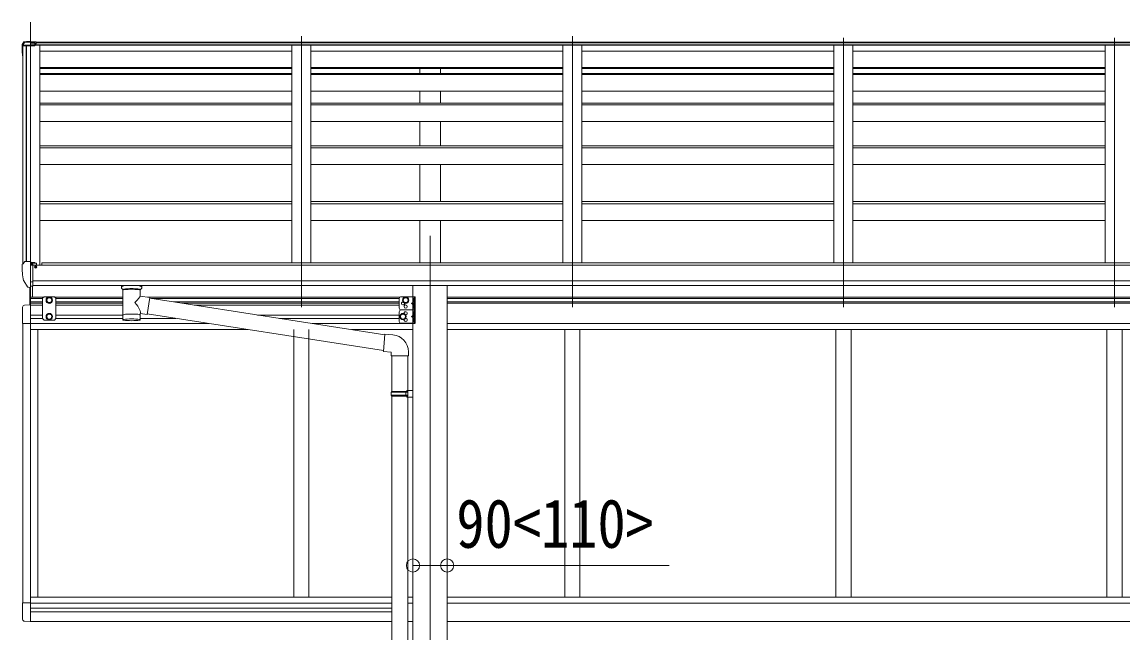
# Model space of a CAD drawing. Units: millimetres at full size, sheet at 1:35; details may follow other scales. Extents: x -9783 to 9892, y -6828 to 6752.
# Drawn here: x 2843 to 5752, y 420 to 2034 of the extents above; entities that cross this region are included whole.
import ezdxf
from ezdxf.enums import TextEntityAlignment as Align

# ---------------------------------------------------------------- set-up
doc = ezdxf.new("R2010")
doc.units = ezdxf.units.MM
doc.header["$LTSCALE"] = 35
doc.header["$PDMODE"] = 32
doc.header["$PDSIZE"] = 35
for name, color, linetype, lineweight in [('0-1_本体', 4, 'Continuous', 9), ('0-2_部品', 7, 'Continuous', 9), ('0-8_PARTS2', 2, 'Continuous', 9), ('0-A_寸法', 6, 'Continuous', 9), ('1-1_GLASS', 4, 'Continuous', 9), ('1-2_GLASS_SEAL', 7, 'Continuous', 9)]:
    doc.layers.add(name, color=color, linetype=linetype, lineweight=lineweight)
doc.styles.add('ＭＳ ゴシック', font='')
doc.styles.get('ＭＳ ゴシック').set_extended_font_data('MS Gothic')

msp = doc.modelspace()

# ---------------------------------------------------------------- linework, layer by layer
at = {"layer": '0-1_本体'}
for p, q in [((2880.78, 1980.81), (7861.77, 1980.81)), ((7861.77, 1979.23), (2880.78, 1979.23)), ((2845.28, 1969.88), (2845.27, 1394.75)), ((2846.22, 1970.72), (2854.06, 1971.13)), ((2854.27, 1971.14), (2854.27, 1401.29)), ((2854.97, 1401.29), (2854.97, 1971.14)), ((7865.27, 1973.61), (2877.28, 1973.61)), ((7865.27, 1972.7), (2877.28, 1972.7)), ((2890.27, 1972.7), (2890.27, 1391.48)), ((3556.27, 1957.5), (2890.27, 1957.5)), ((3556.27, 1972.7), (3556.27, 1397.9)), ((3606.27, 1972.7), (3606.27, 1397.9)), ((4272.27, 1957.5), (3606.27, 1957.5)), ((4272.27, 1972.7), (4272.27, 1397.9)), ((4322.27, 1972.7), (4322.27, 1397.9)), ((4988.27, 1957.5), (4322.27, 1957.5)), ((4988.27, 1972.7), (4988.27, 1397.9)), ((5038.27, 1972.7), (5038.27, 1397.9)), ((5704.27, 1957.5), (5038.27, 1957.5)), ((5704.27, 1972.7), (5704.27, 1397.9)), ((3556.27, 1913.97), (2890.27, 1913.97)), ((3556.27, 1912.89), (2890.27, 1912.89)), ((3556.27, 1911.59), (2890.27, 1911.59)), ((2890.27, 1898.4), (3556.27, 1898.4)), ((2890.27, 1895.82), (3556.27, 1895.82)), ((4272.27, 1913.97), (3606.27, 1913.97)), ((4272.27, 1912.89), (3606.27, 1912.89)), ((4272.27, 1911.59), (3606.27, 1911.59)), ((3606.27, 1898.4), (4272.27, 1898.4)), ((3606.27, 1895.82), (4272.27, 1895.82)), ((3893.77, 1898.4), (3893.77, 1911.59)), ((3948.77, 1898.4), (3948.77, 1911.59)), ((4988.27, 1913.97), (4322.27, 1913.97)), ((4988.27, 1912.89), (4322.27, 1912.89)), ((4988.27, 1911.59), (4322.27, 1911.59)), ((4322.27, 1898.4), (4988.27, 1898.4)), ((4322.27, 1895.82), (4988.27, 1895.82)), ((5704.27, 1913.97), (5038.27, 1913.97)), ((5704.27, 1912.89), (5038.27, 1912.89)), ((5704.27, 1911.59), (5038.27, 1911.59)), ((5038.27, 1898.4), (5704.27, 1898.4)), ((5038.27, 1895.82), (5704.27, 1895.82)), ((2890.27, 1851.08), (3556.27, 1851.08)), ((3606.27, 1851.08), (4272.27, 1851.08)), ((3893.77, 1819.61), (3893.77, 1851.08)), ((3948.77, 1819.61), (3948.77, 1851.08)), ((4322.27, 1851.08), (4988.27, 1851.08)), ((5038.27, 1851.08), (5704.27, 1851.08)), ((2890.27, 1819.61), (3556.27, 1819.61)), ((2890.27, 1815.63), (3556.27, 1815.63)), ((3606.27, 1819.61), (4272.27, 1819.61)), ((3606.27, 1815.63), (4272.27, 1815.63)), ((4322.27, 1819.61), (4988.27, 1819.61)), ((4322.27, 1815.63), (4988.27, 1815.63)), ((5038.27, 1819.61), (5704.27, 1819.61)), ((5038.27, 1815.63), (5704.27, 1815.63)), ((2890.27, 1771.18), (3556.27, 1771.18)), ((3606.27, 1771.18), (4272.27, 1771.18)), ((3893.77, 1706.75), (3893.77, 1771.18)), ((3948.77, 1706.75), (3948.77, 1771.18)), ((4322.27, 1771.18), (4988.27, 1771.18)), ((5038.27, 1771.18), (5704.27, 1771.18)), ((2890.27, 1706.75), (3556.27, 1706.75)), ((2890.27, 1701.38), (3556.27, 1701.38)), ((3606.27, 1706.75), (4272.27, 1706.75)), ((3606.27, 1701.38), (4272.27, 1701.38)), ((4322.27, 1706.75), (4988.27, 1706.75)), ((4322.27, 1701.38), (4988.27, 1701.38)), ((5038.27, 1706.75), (5704.27, 1706.75)), ((5038.27, 1701.38), (5704.27, 1701.38)), ((2890.27, 1657.32), (3556.27, 1657.32)), ((3606.27, 1657.32), (4272.27, 1657.32)), ((3893.77, 1560.12), (3893.77, 1657.32)), ((3948.77, 1560.12), (3948.77, 1657.32)), ((4322.27, 1657.32), (4988.27, 1657.32)), ((5038.27, 1657.32), (5704.27, 1657.32)), ((2890.27, 1560.12), (3556.27, 1560.12)), ((2890.27, 1553.36), (3556.27, 1553.36)), ((3606.27, 1560.12), (4272.27, 1560.12)), ((3606.27, 1553.36), (4272.27, 1553.36)), ((4322.27, 1560.12), (4988.27, 1560.12)), ((4322.27, 1553.36), (4988.27, 1553.36)), ((5038.27, 1560.12), (5704.27, 1560.12)), ((5038.27, 1553.36), (5704.27, 1553.36)), ((2890.27, 1509.79), (3556.27, 1509.79)), ((3606.27, 1509.79), (4272.27, 1509.79)), ((3893.77, 1397.9), (3893.77, 1509.79)), ((3948.77, 1397.9), (3948.77, 1509.79)), ((4322.27, 1509.79), (4988.27, 1509.79)), ((5038.27, 1509.79), (5704.27, 1509.79)), ((7847.27, 1397.9), (2895.27, 1397.9)), ((2895.27, 1391.48), (2895.27, 1397.82)), ((7870.77, 1391.48), (2871.77, 1391.48)), ((2871.77, 1349.89), (7870.77, 1349.89)), ((7870.77, 1338.04), (2871.77, 1338.12)), ((3876.07, 1338.1), (3876.07, -1518.88)), ((3966.47, 1338.1), (3966.47, -1518.88))]:
    msp.add_line(p, q, dxfattribs=at)
msp.add_circle((2879.24, 1386.38), 3, dxfattribs=at)
msp.add_arc((2846.28, 1969.72), 1, 93, 173.32986, dxfattribs=at)
at = {"layer": '0-2_部品'}
for p, q in [((2848.3, 1981.47), (2843.82, 1975.04)), ((2849.48, 1980.03), (2845.06, 1972.62)), ((2855.31, 1982.27), (2849.06, 1981.89)), ((2849.48, 1980.03), (2865.28, 1980.87)), ((2849.62, 1981.16), (2849.62, 1980.43)), ((2865.28, 1982.88), (2861.24, 1982.64)), ((2865.28, 1982.11), (2865.28, 1982.88)), ((2880.78, 1981.94), (2865.28, 1982.88)), ((2865.28, 1982.88), (2865.28, 1982.11)), ((2865.28, 1982.11), (2865.28, 1981.39)), ((2865.28, 1978.47), (2865.28, 1980.87)), ((2880.78, 1980.05), (2865.28, 1980.87)), ((2880.78, 1977.65), (2877.28, 1977.83)), ((2880.78, 1981.94), (2880.78, 1981.17)), ((2880.78, 1981.17), (2880.78, 1980.44)), ((2880.78, 1980.44), (2880.78, 1980.05)), ((2880.78, 1980.05), (2880.78, 1977.65)), ((2843.28, 1973.32), (2843.28, 1969.23)), ((2843.28, 1968.55), (2843.28, 1969.23)), ((2843.82, 1975.04), (2843.82, 1971.52)), ((2844.78, 1968.55), (2844.78, 1969.23)), ((2854.17, 1973.3), (2846.12, 1972.91)), ((2854.17, 1972.64), (2846.12, 1972.22)), ((2846.2, 1970.72), (2854.21, 1971.14)), ((2854.17, 1972.64), (2877.28, 1974.04)), ((2854.21, 1971.14), (2877.28, 1971.14)), ((2880.78, 1976.35), (2877.28, 1976.35)), ((2877.28, 1974.04), (2877.28, 1971.14)), ((2880.78, 1976.35), (2880.78, 1977.65)), ((2850.18, 1400.73), (2846.12, 1394.92)), ((2865.27, 1332.79), (2865.27, 1401.29)), ((2866.77, 1400.38), (2865.27, 1400.38)), ((2866.77, 1400.38), (2866.77, 1394.21)), ((2876.45, 1398.88), (2866.77, 1399.6)), ((2866.77, 1396.61), (2880.77, 1396.55)), ((2877.27, 1396.57), (2877.27, 1398.46)), ((2843.27, 1391.92), (2843.27, 1391.29)), ((2871.77, 1391.56), (2865.27, 1391.96)), ((2876.24, 1386.38), (2876.77, 1386.38)), ((2876.77, 1386.38), (2877.07, 1386.38)), ((2881.77, 1395.44), (2881.77, 1391.48)), ((2857.65, 1334.61), (2847.9, 1349.99)), ((3105.77, 1332), (3105.77, 1338.11)), ((3159.77, 1332), (3159.77, 1338.11)), ((2863.77, 1332.89), (2860.06, 1333.11)), ((2863.77, 1332.89), (2865.27, 1332.79)), ((2865.27, 1334.99), (2865.77, 1334.99)), ((2865.77, 1334.99), (2866.27, 1335.99)), ((2871.77, 1335.99), (2866.27, 1335.99)), ((3109.87, 1327.5), (3109.85, 1247.2)), ((3155.67, 1309.92), (3155.67, 1327.51)), ((3180.89, 1306.02), (3155.67, 1309.93)), ((3180.89, 1306.02), (3173.87, 1260.76)), ((3802, 1207.6), (3180.58, 1304)), ((3155.69, 1247.2), (3155.67, 1263.83)), ((3155.67, 1263.58), (3173.87, 1260.76)), ((3798.33, 1165.66), (3174.14, 1262.5)), ((3822.99, 1207.53), (3802.16, 1209.36)), ((3818.07, 1151.79), (3864.07, 1151.79)), ((3820.07, 1151.79), (3820.07, 1057.65)), ((3862.07, 1151.79), (3862.07, 1060.21)), ((3864.07, 1151.79), (3864.07, 1162.71)), ((3818.07, 1055.65), (3819.07, 1057.65)), ((3818.07, 1055.65), (3862.07, 1055.65)), ((3818.07, 1055.65), (3818.07, 1047.65)), ((3818.07, 1047.65), (3862.07, 1047.65)), ((3818.07, 1047.65), (3819.07, 1045.65)), ((3819.07, 1057.65), (3862.07, 1057.65)), ((3857.59, 1055.65), (3857.17, 1057.65)), ((3860.07, 1060.15), (3876.07, 1060.62)), ((3860.07, 1058.15), (3860.07, 1060.15)), ((3860.07, 1058.15), (3862.07, 1058.15)), ((3876.07, 1060.62), (3876.07, 1042.68)), ((3819.07, 1045.65), (3862.07, 1045.65)), ((3820.07, 1045.65), (3820.07, 101.46)), ((3860.07, 1043.15), (3860.07, 1045.15)), ((3860.07, 1043.15), (3876.07, 1042.68)), ((3862.07, 1043.09), (3862.07, 104.02))]:
    msp.add_line(p, q, dxfattribs=at)
for points in [[(2849.06, 1981.89), (2849.18, 1981.89), (2849.52, 1981.67), (2849.62, 1981.16)], [(2849.62, 1980.43), (2849.56, 1980.22), (2849.48, 1980.03)], [(2865.28, 1980.87), (2865.28, 1981.39), (2865.28, 1982.11)], [(2865.28, 1978.47), (2877.28, 1978.05), (2877.28, 1974.68)], [(2854.17, 1973.3), (2877.28, 1974.68), (2877.28, 1974.04)], [(2865.27, 1401.29), (2853.27, 1401.29), (2850.94, 1401.15)], [(2876.45, 1398.88), (2876.61, 1398.86), (2876.77, 1398.83), (2876.91, 1398.79), (2877.04, 1398.73), (2877.14, 1398.67), (2877.21, 1398.61), (2877.26, 1398.54), (2877.27, 1398.46)], [(2871.77, 1335.99), (2871.77, 1394.21), (2866.77, 1394.21)], [(2877.07, 1387.57), (2877.07, 1386.38), (2881.77, 1386.38)], [(2881.77, 1387.99), (2881.77, 1386.38), (2882.24, 1386.38)], [(2865.27, 1346.68), (2868.43, 1347.09), (2871.77, 1347.52)], [(3105.81, 1331.94), (3105.79, 1332.29), (3106.03, 1333.25), (3106.55, 1334.14), (3107.36, 1334.97), (3108.47, 1335.77), (3109.87, 1336.5)], [(3105.81, 1332.05), (3105.79, 1331.7), (3106.03, 1330.74), (3106.55, 1329.86), (3107.36, 1329.02), (3108.47, 1328.22), (3109.87, 1327.5)], [(3155.67, 1336.48), (3155.9, 1336.39), (3157.26, 1335.66), (3158.37, 1334.81), (3159.13, 1333.94), (3159.59, 1333.04), (3159.76, 1332.16)], [(3155.67, 1327.51), (3155.9, 1327.6), (3157.26, 1328.34), (3158.37, 1329.18), (3159.13, 1330.05), (3159.59, 1330.95), (3159.76, 1331.83)], [(3802.16, 1209.36), (3798.15, 1163.53), (3818.07, 1161.79), (3818.07, 1151.79)], [(3857.59, 1055.65), (3857.59, 1047.65), (3857.17, 1045.65)], [(3860.07, 1045.15), (3862.07, 1045.15), (3862.07, 1058.15)]]:
    msp.add_lwpolyline(points, dxfattribs=at)
for centre, radius, start, end in [((2849.12, 1980.89), 1, 93.49169, 145.07667), ((2845.84, 2185.72), 203.67, 272.66471, 274.33431), ((2846.27, 1969.23), 2.99, 92.88363, 179.89821), ((3043.77, 1968.55), 200.5, 180.00038, 188.11165), ((2846.54, 1969.71), 3.27, 116.90088, 146.38921), ((2846.27, 1969.23), 1.5, 92.88363, 179.89821), ((3043.78, 1968.9), 199.01, 180.00039, 184.08805), ((3043.78, 1968.55), 199.01, 180.00039, 184.08802), ((2851, 1400.15), 1, 93.5, 145), ((2846.27, 1391.92), 3, 93, 180), ((3035.76, 1391.3), 192.49, 180.0008, 192.1233), ((2879.27, 1386.38), 2.5, 151.64236, 180), ((2879.27, 1386.38), 2.5, 0, 151.64236), ((2850.5, 1351.49), 3, 191.83348, 210), ((3122.84, 1286.78), 51.38, 92.46126, 104.61963), ((3142.73, 1286.78), 51.38, 75.38037, 87.53874), ((2860.25, 1336.11), 3, 210, 266.5), ((3819.07, 1162.71), 45, 0, 85)]:
    msp.add_arc(centre, radius, start, end, dxfattribs=at)
for centre, major_axis, ratio, start_param, end_param in [((2846.28, 1973.32), (0, -3.01), 0.996195, 4.1015237, 4.712389), ((2846.28, 1969.36), (-0.11, 3.55), 0.844901, 0.0150814, 0.3799029), ((2880.77, 1395.45), (-0.02, 1.1), 0.906239, 4.6917496, 6.2625459), ((3132.77, 1326.3), (-22.91, -0.42), 0.072511, 4.711586, 6.2823824), ((3132.8, 1327.93), (-22.91, -0.42), 0.072511, 4.711586, 6.2823824), ((3132.75, 1327.93), (22.92, -0.42), 0.07247, 0.0008089, 1.5716053), ((3132.75, 1326.3), (22.92, -0.42), 0.07247, 0.0008089, 1.5716053), ((3135.33, 1287.73), (20.32, 22.25), 0.045535, 4.9756507, 6.2441899), ((3143.77, 1332), (16, 0), 0.361356, 0, 0.0194874), ((3143.77, 1332), (16, 0), 0.361356, 6.2636979, 6.2831853), ((3132.77, 1290.37), (-22.81, 26.62), 0.234429, 3.1563334, 4.5976381), ((3132.77, 1259.64), (22.91, 0), 0.122865, 6.2831853, 9.424778), ((3132.77, 1247.2), (22.92, 0), 0.101955, 6.2829723, 9.4248207), ((3132.77, 1247.2), (22.92, 0), 0.101955, 3.1415499, 6.2833984)]:
    msp.add_ellipse(centre, major_axis=major_axis, ratio=ratio, start_param=start_param, end_param=end_param, dxfattribs=at)
at = {"layer": '0-8_PARTS2'}
for p, q in [((2865.28, 2034.13), (2865.27, 1280.35)), ((3581.27, 1280.35), (3581.27, 1996.83)), ((4297.27, 1280.35), (4297.27, 1996.83)), ((5013.27, 1280.35), (5013.27, 1992.55)), ((5729.27, 1280.35), (5729.27, 1992.55)), ((3921.27, 1469.16), (3921.27, -1736.87))]:
    msp.add_line(p, q, dxfattribs=at)
at = {"layer": '0-A_寸法'}
for p, q in [((3876.07, 597.89), (3966.47, 597.89)), ((3966.47, 597.89), (4552.65, 597.89))]:
    msp.add_line(p, q, dxfattribs=at)
for p in [(3876.07, 597.89), (3966.47, 597.89)]:
    msp.add_point(p, dxfattribs=at)
at = {"layer": '1-1_GLASS'}
for p, q in [((2865.27, 1306.79), (2900.77, 1306.79)), ((2865.27, 1303.29), (2897.77, 1303.29)), ((2865.27, 1294.29), (2897.77, 1294.29)), ((2865.27, 1290.79), (2897.77, 1290.79)), ((2865.27, 1286.49), (2865.27, 1086.29)), ((2897.77, 1285.79), (2865.27, 1285.79)), ((2929.77, 1306.79), (3109.87, 1306.79)), ((2932.77, 1303.29), (3109.87, 1303.29)), ((2932.77, 1294.29), (3109.87, 1294.29)), ((2932.77, 1290.79), (3109.87, 1290.79)), ((3109.87, 1285.79), (2932.77, 1285.79)), ((3175.89, 1306.79), (3841.77, 1306.79)), ((3185.15, 1303.29), (3839.8, 1303.29)), ((3243.17, 1294.29), (3839.77, 1294.29)), ((3265.73, 1290.79), (3839.77, 1290.79)), ((3673.35, 1285.79), (3297.96, 1285.79)), ((3839.77, 1285.79), (3673.35, 1285.79)), ((3966.47, 1306.79), (6776.07, 1306.79)), ((3966.47, 1303.29), (6776.07, 1303.29)), ((3966.47, 1294.29), (6776.07, 1294.29)), ((3966.47, 1290.79), (6776.07, 1290.79)), ((2865.27, 1259.79), (2897.77, 1259.79)), ((2865.27, 1250.79), (2897.77, 1250.79)), ((2932.77, 1259.79), (3109.86, 1259.79)), ((2932.77, 1250.79), (3109.86, 1250.79)), ((3155.69, 1250.79), (3249.6, 1250.79)), ((3465.55, 1259.79), (3839.77, 1259.79)), ((3523.56, 1250.79), (3839.77, 1250.79)), ((2845.27, 1237.09), (2845.27, 1135.49)), ((3336.62, 1237.29), (2865.27, 1237.29)), ((3610.58, 1237.29), (3881.77, 1237.29)), ((3966.47, 1237.29), (6776.07, 1237.29)), ((2845.27, 1221.29), (2845.27, 498.49)), ((3439.75, 1221.29), (2865.27, 1221.29)), ((2865.27, 1221.29), (2865.27, 449.29)), ((2885.27, 1221.29), (2885.27, 1151.29)), ((2885.27, 1221.29), (2885.27, 514.29)), ((3561.27, 514.29), (3561.27, 1221.29)), ((3561.27, 1202.44), (3561.27, 1151.29)), ((3601.27, 514.29), (3601.27, 1221.29)), ((3601.27, 1196.24), (3601.27, 1151.29)), ((3876.07, 1221.29), (3713.72, 1221.29)), ((3966.47, 1221.29), (6776.07, 1221.29)), ((4277.27, 514.29), (4277.27, 1221.29)), ((4317.27, 514.29), (4317.27, 1221.29)), ((4993.27, 1221.29), (4993.27, 514.29)), ((5033.27, 1221.29), (5033.27, 514.29)), ((5709.27, 1221.29), (5709.27, 1151.29)), ((5709.27, 1221.29), (5709.27, 514.29)), ((5749.27, 1221.29), (5749.27, 1151.29)), ((5749.27, 1221.29), (5749.27, 514.29)), ((2865.27, 514.29), (3820.07, 514.29)), ((2865.27, 498.29), (3818.07, 498.29)), ((3862.07, 514.29), (3876.07, 514.29)), ((3862.07, 498.29), (3876.07, 498.29)), ((3966.47, 514.29), (6776.07, 514.29)), ((3966.47, 498.29), (6776.07, 498.29)), ((2865.27, 484.79), (3820.07, 484.79)), ((2865.27, 475.79), (3820.07, 475.79)), ((2865.27, 449.79), (3820.07, 449.79)), ((3862.07, 449.79), (3876.07, 449.79)), ((3966.47, 449.79), (6776.07, 449.79))]:
    msp.add_line(p, q, dxfattribs=at)
at = {"layer": '1-2_GLASS_SEAL'}
for p, q in [((2863.77, 1286.58), (2863.77, 1333.18)), ((2865.27, 1286.58), (2865.27, 1333.09)), ((2870.77, 1307.09), (2870.77, 1336.29)), ((2844.77, 1280.3), (2844.77, 1237.39)), ((2865.27, 1286.59), (2849.98, 1285.79)), ((2901.77, 1308.09), (2897.77, 1304.09)), ((2897.77, 1304.09), (2897.77, 1250.59)), ((2928.77, 1308.09), (2901.77, 1308.09)), ((2928.77, 1308.09), (2932.77, 1304.09)), ((2932.77, 1250.59), (2932.77, 1304.09)), ((3839.77, 1303.09), (3839.77, 1278.09)), ((3844.77, 1308.09), (3881.77, 1308.09)), ((3879.27, 1290.59), (3872.27, 1290.59)), ((3878.77, 1303.59), (3877.97, 1303.45)), ((3878.77, 1295.59), (3877.97, 1295.73)), ((3878.77, 1285.59), (3877.97, 1285.45)), ((3878.77, 1295.59), (3879.27, 1295.68)), ((3879.27, 1308.09), (3879.27, 1273.09)), ((3881.77, 1308.09), (3881.77, 1273.09)), ((2915.27, 1263.1), (2908.77, 1259.34)), ((2908.77, 1259.34), (2908.77, 1251.84)), ((2908.77, 1251.84), (2915.27, 1248.08)), ((2921.77, 1259.34), (2915.27, 1263.1)), ((2915.27, 1248.08), (2921.77, 1251.84)), ((2921.77, 1251.84), (2921.77, 1259.34)), ((3839.77, 1268.09), (3839.77, 1243.09)), ((3844.77, 1273.09), (3881.77, 1273.09)), ((3844.77, 1273.09), (3881.77, 1273.09)), ((3879.27, 1255.59), (3872.27, 1255.59)), ((3878.77, 1277.59), (3877.97, 1277.73)), ((3878.77, 1268.59), (3877.97, 1268.45)), ((3878.77, 1260.59), (3877.97, 1260.73)), ((3878.77, 1277.59), (3879.27, 1277.68)), ((3878.77, 1260.59), (3879.27, 1260.68)), ((3879.27, 1273.09), (3879.27, 1238.09)), ((3881.77, 1273.09), (3881.77, 1238.09)), ((2865.27, 1237.39), (2844.77, 1237.39)), ((2901.77, 1246.59), (2897.77, 1250.59)), ((2928.77, 1246.59), (2901.77, 1246.59)), ((2928.77, 1246.59), (2932.77, 1250.59)), ((3844.77, 1238.09), (3881.77, 1238.09)), ((3878.77, 1250.59), (3877.97, 1250.45)), ((3878.77, 1242.59), (3877.97, 1242.73)), ((3878.77, 1242.59), (3879.27, 1242.68)), ((2865.27, 498.78), (2844.77, 498.78)), ((2844.77, 455.88), (2844.77, 498.78)), ((2865.27, 449.58), (2849.98, 450.39))]:
    msp.add_line(p, q, dxfattribs=at)
for points in [[(2908.77, 1302.84), (2915.27, 1306.6), (2921.77, 1302.84)], [(2921.77, 1302.84), (2921.77, 1295.34), (2915.27, 1291.58), (2908.77, 1295.34), (2908.77, 1302.84)], [(3879.27, 1295.59), (3872.27, 1290.59), (3879.27, 1285.59)], [(3879.66, 1299.59), (3879.02, 1300.78), (3876.79, 1301.89)], [(3879.66, 1299.59), (3879.02, 1298.4), (3876.79, 1297.29)], [(3879.66, 1281.59), (3879.02, 1282.78), (3876.79, 1283.89)], [(3879.66, 1281.59), (3879.02, 1280.4), (3876.79, 1279.29)], [(3878.77, 1295.59), (3878.77, 1303.59), (3879.27, 1303.5), (3879.27, 1295.68)], [(3878.77, 1277.59), (3878.77, 1285.59), (3879.27, 1285.5), (3879.27, 1277.68)], [(3879.27, 1260.59), (3872.27, 1255.59), (3879.27, 1250.59)], [(3879.66, 1264.59), (3879.02, 1265.78), (3876.79, 1266.89)], [(3879.66, 1264.59), (3879.02, 1263.4), (3876.79, 1262.29)], [(3878.77, 1260.59), (3878.77, 1268.59), (3879.27, 1268.5), (3879.27, 1260.68)], [(3879.66, 1246.59), (3879.02, 1247.78), (3876.79, 1248.89)], [(3879.66, 1246.59), (3879.02, 1245.4), (3876.79, 1244.29)], [(3878.77, 1242.59), (3878.77, 1250.59), (3879.27, 1250.5), (3879.27, 1242.68)]]:
    msp.add_lwpolyline(points, dxfattribs=at)
for points in [[(3856.77, 1291.58), (3863.27, 1295.34), (3863.27, 1302.84), (3856.77, 1306.6), (3850.27, 1302.84), (3850.27, 1295.34)], [(3849.77, 1248.08), (3856.27, 1251.84), (3856.27, 1259.34), (3849.77, 1263.1), (3843.27, 1259.34), (3843.27, 1251.84)]]:
    msp.add_lwpolyline(points, close=True, dxfattribs=at)
for centre, radius in [((2915.27, 1299.09), 8.5), ((2915.27, 1299.09), 7.5), ((2915.27, 1299.09), 6.5), ((3856.77, 1299.09), 8.5), ((3856.77, 1299.09), 7.5), ((3856.77, 1299.09), 6.5), ((3856.77, 1282.09), 4.25), ((2915.27, 1255.59), 8.5), ((2915.27, 1255.59), 7.5), ((2915.27, 1255.59), 6.5), ((3849.77, 1255.59), 8.5), ((3849.77, 1255.59), 7.5), ((3849.77, 1255.59), 6.5)]:
    msp.add_circle(centre, radius, dxfattribs=at)
for centre, radius, start, end in [((2850.27, 1280.3), 5.5, 93, 180), ((3844.77, 1303.09), 5, 90, 180), ((3849.77, 1290.59), 4.25, 94.76077, 6.29431), ((3882.87, 1299.59), 6.5, 147.94412, 212.05588), ((3882.87, 1281.59), 6.5, 147.94412, 212.05588), ((3878.13, 1302.56), 0.9, 100, 147.94412), ((3878.13, 1296.62), 0.9, 212.05588, 260), ((3878.13, 1284.56), 0.9, 100, 147.94412), ((3844.77, 1278.09), 5, 180, 270), ((3844.77, 1268.09), 5, 90, 180), ((3856.77, 1264.09), 4.25, 274.76077, 186.29431), ((3856.77, 1247.09), 4.25, 173.70569, 85.23923), ((3882.87, 1264.59), 6.5, 147.94412, 212.05588), ((3878.13, 1278.62), 0.9, 212.05588, 260), ((3878.13, 1267.56), 0.9, 100, 147.94412), ((3878.13, 1261.62), 0.9, 212.05588, 260), ((3844.77, 1243.09), 5, 180, 270), ((3882.87, 1246.59), 6.5, 147.94412, 212.05588), ((3878.13, 1249.56), 0.9, 100, 147.94412), ((3878.13, 1243.62), 0.9, 212.05588, 260), ((2850.27, 455.88), 5.5, 180, 267)]:
    msp.add_arc(centre, radius, start, end, dxfattribs=at)

# ---------------------------------------------------------------- texts
at = {"layer": '0-A_寸法', "color": 7, "style": 'ＭＳ ゴシック', "width": 0.85}
msp.add_text('90<110>', height=129, dxfattribs=at).set_placement((3990.47, 605.89), align=Align.BOTTOM_LEFT)

doc.saveas('drawing.dxf')
